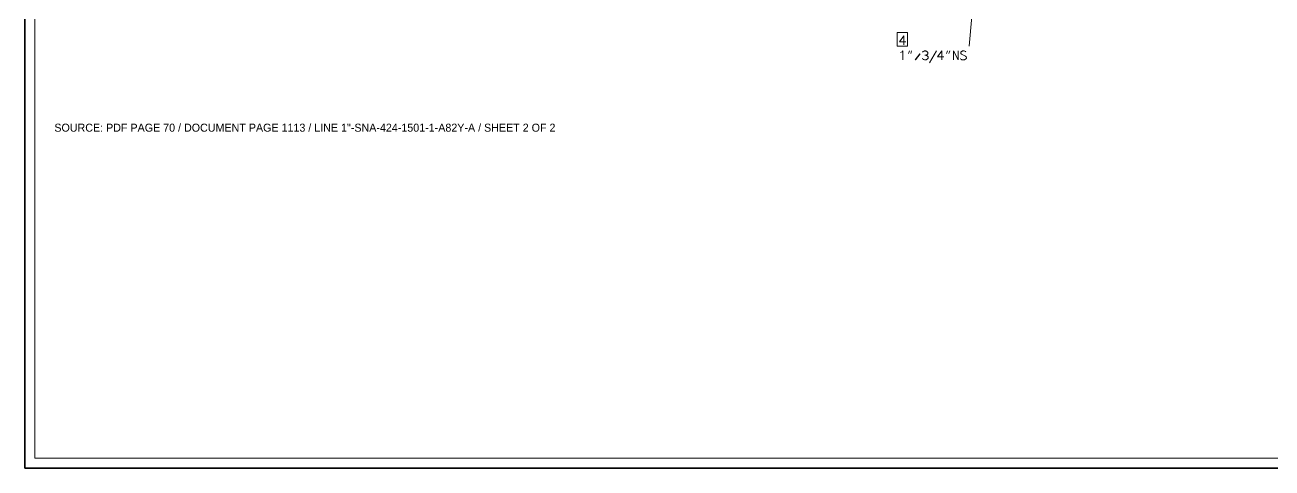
# Model space of a CAD drawing. Header units: millimetres. Extents: x 8 to 586, y 8 to 412.
# Drawn here: x 8 to 389.7, y 8 to 143.7 of the extents above; entities that cross this region are included whole.
import ezdxf

# ---------------------------------------------------------------- set-up
doc = ezdxf.new("R2010")
doc.units = ezdxf.units.MM
for name, color, linetype in [('BORDER', 7, 'Continuous'), ('LABEL', 7, 'Continuous'), ('SOURCE_TRACE', 8, 'Continuous')]:
    doc.layers.add(name, color=color, linetype=linetype)

msp = doc.modelspace()

# ---------------------------------------------------------------- linework, layer by layer
at = {"layer": 'BORDER', "lineweight": 35}
msp.add_lwpolyline([(8, 8), (586, 8), (586, 412), (8, 412)], close=True, dxfattribs=at)
at = {"layer": 'BORDER', "lineweight": 18}
msp.add_lwpolyline([(11, 11), (583, 11), (583, 409), (11, 409)], close=True, dxfattribs=at)
at = {"layer": 'SOURCE_TRACE', "lineweight": 13}
for p, q in [((276.71, 132.98), (276.71, 135.73)), ((278.45, 134.94), (278.73, 135.73)), ((279.13, 134.94), (279.38, 135.73)), ((280.47, 132.98), (281.91, 134.81)), ((280.6, 132.98), (282.06, 134.81)), ((284.84, 132.08), (286.99, 135.73)), ((290.11, 134.94), (290.37, 135.73)), ((290.79, 134.94), (291.05, 135.73))]:
    msp.add_line(p, q, dxfattribs=at)
for points in [[(303.16, 176.57), (300.25, 173.67), (297, 137.16)], [(276.98, 137.56), (276.98, 140.31), (275.67, 138.48), (277.66, 138.48)], [(276.03, 135.22), (276.47, 135.47), (276.71, 135.73)], [(282.78, 135.35), (282.87, 135.45), (282.98, 135.54), (283.1, 135.62), (283.23, 135.69), (283.38, 135.73), (283.51, 135.73), (283.66, 135.73), (283.8, 135.69), (283.93, 135.64), (284.08, 135.58), (284.19, 135.47), (284.27, 135.39), (284.33, 135.26), (284.38, 135.15), (284.38, 135.05), (284.38, 134.94), (284.33, 134.83), (284.25, 134.75), (284.16, 134.64), (284.06, 134.58), (283.91, 134.51), (283.78, 134.47), (283.63, 134.43), (283.48, 134.43), (283.66, 134.41), (283.82, 134.39), (283.99, 134.32), (284.14, 134.26), (284.27, 134.15), (284.38, 134.04), (284.46, 133.94), (284.51, 133.83), (284.51, 133.73), (284.51, 133.6), (284.46, 133.47), (284.38, 133.36), (284.29, 133.26), (284.16, 133.17), (283.99, 133.08), (283.85, 133.04), (283.68, 133), (283.51, 132.98), (283.34, 133), (283.14, 133.06), (282.95, 133.15), (282.81, 133.26), (282.66, 133.38)], [(288.65, 132.98), (288.65, 135.73), (287.31, 133.92), (289.31, 133.92)], [(292.2, 132.98), (292.2, 135.73), (293.64, 132.98), (293.64, 135.73)], [(294.32, 133.38), (294.47, 133.21), (294.62, 133.13), (294.79, 133.04), (294.98, 133), (295.23, 132.98), (295.38, 133), (295.55, 133.02), (295.7, 133.06), (295.83, 133.13), (295.96, 133.19), (296.04, 133.28), (296.13, 133.38), (296.17, 133.49), (296.17, 133.58), (296.15, 133.73), (296.11, 133.87), (296, 134), (295.87, 134.13), (295.7, 134.26), (295.51, 134.34), (295.3, 134.43), (295.04, 134.54), (294.85, 134.62), (294.7, 134.71), (294.6, 134.79), (294.51, 134.9), (294.45, 135.03), (294.45, 135.15), (294.45, 135.24), (294.51, 135.35), (294.58, 135.45), (294.66, 135.52), (294.77, 135.6), (294.87, 135.67), (295.02, 135.71), (295.17, 135.73), (295.3, 135.73), (295.49, 135.71), (295.7, 135.67), (295.89, 135.58), (296.04, 135.47)]]:
    msp.add_lwpolyline(points, dxfattribs=at)
msp.add_lwpolyline([(274.96, 137.16), (278.13, 137.16), (278.13, 141.38), (274.96, 141.38)], close=True, dxfattribs=at)

# ---------------------------------------------------------------- texts
at = {"layer": 'LABEL'}
msp.add_text('SOURCE: PDF PAGE 70 / DOCUMENT PAGE 1113 / LINE 1"-SNA-424-1501-1-A82Y-A / SHEET 2 OF 2', height=2.45, dxfattribs=at).set_placement((17, 111))

doc.saveas('drawing.dxf')
